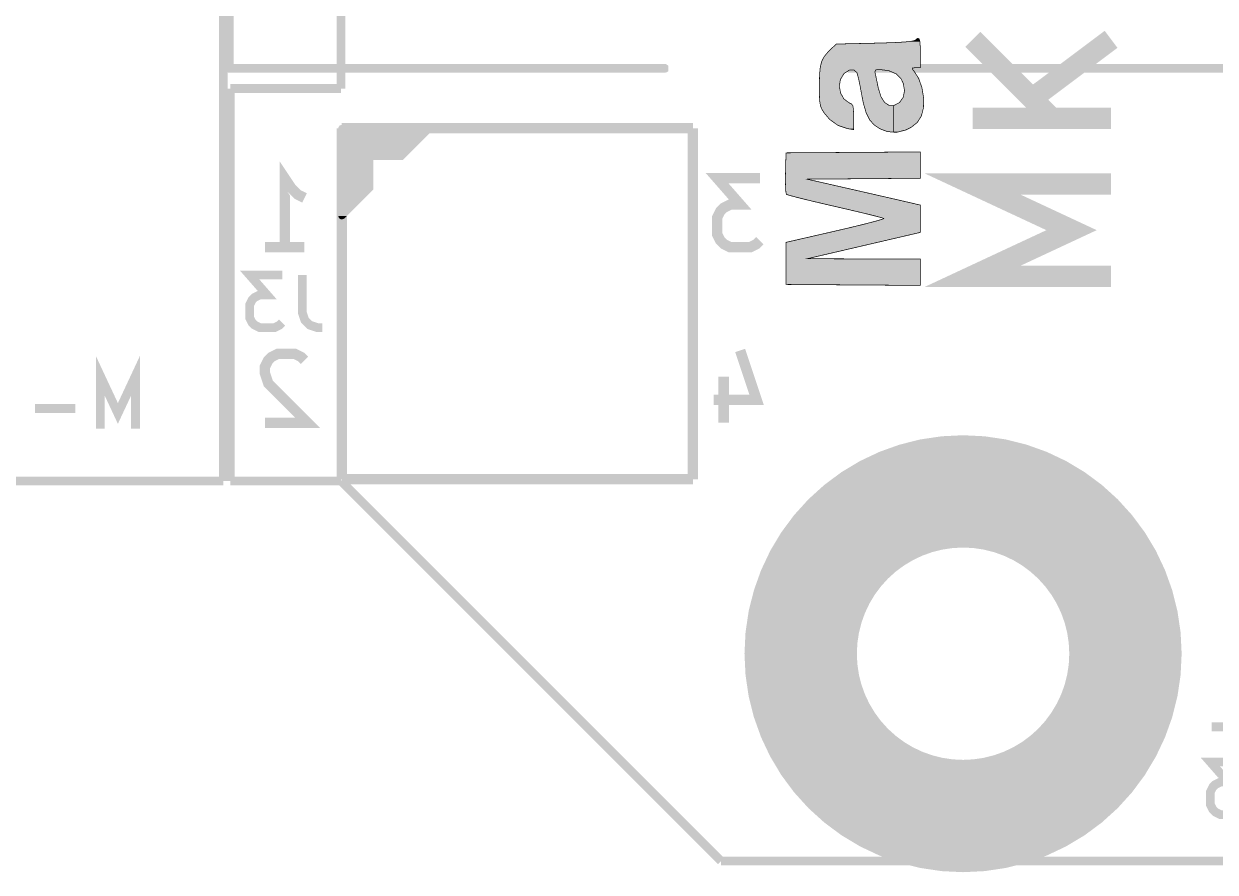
# Model space of a CAD drawing. Extents: x 66 to 205, y -127 to -80.
# Drawn here: x 95.41 to 112.65, y -127.16 to -114.88 of the extents above; entities that cross this region are included whole.
import ezdxf

# ---------------------------------------------------------------- set-up
doc = ezdxf.new("R2010")
doc.units = 0
for name, color, linetype in [('MKSMINI12864-B_SILKS_GBR', 5, 'CONTINUOUS'), ('MKSMINI12864-EDGE_CUTS_GBR', 3, 'CONTINUOUS'), ('MKSMINI12864-F_SILKS_GBR', 11, 'CONTINUOUS')]:
    doc.layers.add(name, color=color, linetype=linetype)

msp = doc.modelspace()

# ---------------------------------------------------------------- linework, layer by layer
at = {"layer": 'MKSMINI12864-B_SILKS_GBR'}
for points, const_width in [([(98.386, -115.5285), (98.386, -112.5785)], 0.127), ([(127.036, -115.5285), (107.336, -115.5285)], 0.127), ([(100.0125, -116.3955), (100.0125, -121.4755)], 0.15), ([(105.0925, -116.3955), (100.0125, -116.3955)], 0.15), ([(105.0925, -121.4755), (105.0925, -116.3955)], 0.15), ([(99.187, -118.11788), (99.187, -117.11788), (99.282238, -117.260738), (99.377476, -117.355976), (99.472714, -117.403594)], 0.15), ([(106.060834, -117.11788), (105.441786, -117.11788), (105.77512, -117.498832), (105.632262, -117.498832), (105.537024, -117.546452), (105.489404, -117.59407), (105.441786, -117.689308), (105.441786, -117.927404), (105.489404, -118.022642), (105.537024, -118.07026), (105.632262, -118.11788), (105.917976, -118.11788), (106.013214, -118.07026), (106.060834, -118.022642)], 0.15), ([(98.901286, -118.11788), (99.472714, -118.11788)], 0.15), ([(99.150714, -118.518214), (98.679, -118.518214), (98.933, -118.8085), (98.824142, -118.8085), (98.751572, -118.844784), (98.715286, -118.88107), (98.679, -118.953642), (98.679, -119.13507), (98.715286, -119.207642), (98.751572, -119.243928), (98.824142, -119.280214), (99.041858, -119.280214), (99.114428, -119.243928), (99.150714, -119.207642)], 0.127), ([(99.441, -118.518214), (99.441, -119.0625), (99.477286, -119.171356), (99.549858, -119.243928), (99.658714, -119.280214), (99.731286, -119.280214)], 0.127), ([(99.472714, -119.753118), (99.425096, -119.7055), (99.329858, -119.65788), (99.091762, -119.65788), (98.996524, -119.7055), (98.948904, -119.753118), (98.901286, -119.848356), (98.901286, -119.943594), (98.948904, -120.086452), (99.520334, -120.65788), (98.901286, -120.65788)], 0.15), ([(105.77512, -119.61026), (106.013214, -120.324546), (105.394166, -120.324546)], 0.15), ([(97.028, -120.740714), (97.028, -119.978714), (96.774, -120.523), (96.52, -119.978714), (96.52, -120.740714)], 0.127), ([(105.537024, -119.991214), (105.537024, -120.65788)], 0.15), ([(96.157142, -120.450428), (95.576572, -120.450428)], 0.127), ([(100.0125, -121.4755), (105.0925, -121.4755)], 0.15), ([(112.594572, -125.058714), (113.03, -125.058714)], 0.127), ([(113.048142, -125.566714), (112.576428, -125.566714), (112.830428, -125.857), (112.721572, -125.857), (112.649, -125.893284), (112.612714, -125.92957), (112.576428, -126.002142), (112.576428, -126.18357), (112.612714, -126.256142), (112.649, -126.292428), (112.721572, -126.328714), (112.939286, -126.328714), (113.011858, -126.292428), (113.048142, -126.256142)], 0.127)]:
    msp.add_lwpolyline(points, dxfattribs=dict(at, const_width=const_width))
at = {"layer": 'MKSMINI12864-B_SILKS_GBR', "const_width": 1.524}
msp.add_lwpolyline([(106.6, -124, 1), (111.4, -124, 1)], format="xyb", close=True, dxfattribs=at)
at = {"layer": 'MKSMINI12864-B_SILKS_GBR'}
for points in [[(98.37537, -115.4681), (98.386, -115.465), (104.705604, -115.4681), (104.686, -115.465)], [(98.323052, -115.536854), (98.32843, -115.501704), (104.735, -115.536854), (104.735, -115.501704)], [(98.337196, -115.568888), (98.323052, -115.536854), (104.735, -115.568888), (104.735, -115.536854)], [(98.32843, -115.501704), (98.340336, -115.488112), (104.735, -115.501704), (104.735, -115.488112)], [(98.337414, -115.569386), (98.337196, -115.568888), (104.734436, -115.569386), (104.735, -115.568888)], [(98.356422, -115.582042), (98.337414, -115.569386), (104.720136, -115.582042), (104.734436, -115.569386)], [(98.340336, -115.488112), (98.351862, -115.474956), (104.735, -115.488112), (104.715676, -115.474956)], [(98.351862, -115.474956), (98.37537, -115.4681), (104.715676, -115.474956), (104.705604, -115.4681)], [(98.367012, -115.589094), (98.356422, -115.582042), (104.69596, -115.589094), (104.720136, -115.582042)], [(98.386, -115.592), (98.367012, -115.589094), (104.686, -115.592), (104.69596, -115.589094)], [(99.9625, -116.3955), (99.964592, -116.381186), (101.330692, -116.3955), (101.328162, -116.381186)], [(99.9625, -116.402728), (99.9625, -116.3955), (101.33197, -116.402728), (101.330692, -116.3955)], [(99.9625, -116.430854), (99.9625, -116.402728), (101.317854, -116.430854), (101.33197, -116.402728)], [(99.9625, -116.8525), (99.9625, -116.430854), (100.896208, -116.8525), (101.317854, -116.430854)], [(99.964592, -116.381186), (99.9712, -116.37174), (101.328162, -116.381186), (101.32649, -116.37174)], [(99.9712, -116.37174), (99.98263, -116.355402), (101.32649, -116.37174), (101.309148, -116.355402)], [(99.98263, -116.355402), (99.998436, -116.350162), (101.309148, -116.355402), (101.303584, -116.350162)], [(99.998436, -116.350162), (100.0125, -116.3455), (101.303584, -116.350162), (101.2825, -116.3455)], [(99.9625, -117.279208), (99.9625, -116.8525), (100.4695, -117.279208), (100.4695, -116.8525)], [(99.9625, -117.6655), (99.9625, -117.279208), (100.083208, -117.6655), (100.4695, -117.279208)], [(99.972402, -117.695368), (99.9625, -117.6655), (100.05334, -117.695368), (100.083208, -117.6655)], [(99.980246, -117.700854), (99.972402, -117.695368), (100.047854, -117.700854), (100.05334, -117.695368)], [(99.987024, -117.705594), (99.980246, -117.700854), (100.042368, -117.705594), (100.047854, -117.700854)], [(99.998188, -117.713404), (99.987024, -117.705594), (100.018818, -117.713404), (100.042368, -117.705594)], [(100.0125, -117.7155), (99.998188, -117.713404), (100.0125, -117.7155), (100.018818, -117.713404)]]:
    msp.add_solid(points, dxfattribs=at)
at = {"layer": 'MKSMINI12864-EDGE_CUTS_GBR', "const_width": 0.127}
for points in [[(98.3, -121.5), (98.3, -80)], [(100, -115.82), (100, -86.614)], [(98.4, -115.82), (98.4, -121.5)], [(100, -115.82), (98.4, -115.82)], [(98.3, -121.5), (72.3, -121.5)], [(98.4, -121.5), (100, -121.5)], [(100, -121.5), (105.5, -127)], [(203.5, -127), (105.5, -127)]]:
    msp.add_lwpolyline(points, dxfattribs=at)
msp.add_lwpolyline([(107.4, -124, 1), (110.6, -124, 1)], format="xyb", close=True, dxfattribs=at)
at = {"layer": 'MKSMINI12864-F_SILKS_GBR'}
for points, const_width in [([(106.923992, -115.624286), (106.933928, -115.512434), (106.954946, -115.427748), (106.99074, -115.35848), (107.045006, -115.29288), (107.085748, -115.2525), (107.165832, -115.1763), (107.721828, -115.1636), (107.926334, -115.157904), (108.08355, -115.151114), (108.196984, -115.142966), (108.270136, -115.133196), (108.306514, -115.121536), (108.309492, -115.11915), (108.341994, -115.093602), (108.363294, -115.098486), (108.375558, -115.139314), (108.380952, -115.221604), (108.3818, -115.3033), (108.3818, -115.5192), (108.314364, -115.5192), (108.268436, -115.522306), (108.266642, -115.539002), (108.287566, -115.564106), (108.356768, -115.671472), (108.405038, -115.80813), (108.429484, -115.956822), (108.42722, -116.100296), (108.396976, -116.2177), (108.336758, -116.312802), (108.245562, -116.384304), (108.172136, -116.419932), (108.035976, -116.455316), (107.995728, -116.451666), (107.995728, -116.06665), (108.079692, -116.023886), (108.133134, -115.94936), (108.152996, -115.85404), (108.13622, -115.748898), (108.103626, -115.679508), (108.030938, -115.607012), (107.921848, -115.560772), (107.788496, -115.544742), (107.737862, -115.550414), (107.724942, -115.575738), (107.729222, -115.60175), (107.741474, -115.65769), (107.759086, -115.741992), (107.772652, -115.80868), (107.811232, -115.93632), (107.865998, -116.023312), (107.934004, -116.06625), (107.995728, -116.06665), (107.995728, -116.451666), (107.9027, -116.443228), (107.796632, -116.40185), (107.713302, -116.347238), (107.648506, -116.272802), (107.598034, -116.170432), (107.557668, -116.032016), (107.52942, -115.8875), (107.509004, -115.775262), (107.488686, -115.678666), (107.471382, -115.610888), (107.463412, -115.58905), (107.41983, -115.550554), (107.358028, -115.552788), (107.288718, -115.594732), (107.275746, -115.606946), (107.225416, -115.688872), (107.21054, -115.786686), (107.228282, -115.885446), (107.275804, -115.970208), (107.350272, -116.026024), (107.355664, -116.028174), (107.387462, -116.0443), (107.405744, -116.07071), (107.414204, -116.119828), (107.41654, -116.204086), (107.4166, -116.233094), (107.4166, -116.414846), (107.326658, -116.400252), (107.191972, -116.354346), (107.069984, -116.267276), (106.98944, -116.171976), (106.95995, -116.12418), (106.940468, -116.079112), (106.92894, -116.024788), (106.923314, -115.949224), (106.921536, -115.840436), (106.921444, -115.775054), (106.923992, -115.624286)], 0.01), ([(109.140762, -115.108142), (110.28362, -116.251)], 0.3081), ([(111.140762, -115.108142), (109.997904, -115.965284)], 0.3081), ([(111.140762, -116.251), (109.140762, -116.251)], 0.3081), ([(106.431478, -117.041058), (106.4387, -116.7511), (107.41025, -116.744448), (108.3818, -116.737796), (108.3818, -117.118696), (107.563036, -117.125398), (106.744272, -117.1321), (107.340786, -117.267904), (107.523324, -117.309506), (107.703424, -117.350636), (107.870528, -117.388874), (108.014078, -117.421802), (108.123514, -117.447006), (108.15955, -117.455354), (108.3818, -117.507), (108.3818, -117.902428), (108.04525, -117.98069), (107.905534, -118.013192), (107.73273, -118.053412), (107.543218, -118.097536), (107.353384, -118.14175), (107.2261, -118.171404), (106.7435, -118.283858), (107.56265, -118.28583), (108.3818, -118.2878), (108.3818, -118.669402), (107.41025, -118.662752), (106.4387, -118.6561), (106.4387, -118.0465), (107.155622, -117.882042), (107.337304, -117.839668), (107.500798, -117.800188), (107.640146, -117.765152), (107.749384, -117.736108), (107.822548, -117.714608), (107.853678, -117.702196), (107.854122, -117.700622), (107.825436, -117.690752), (107.753712, -117.6714), (107.645488, -117.644174), (107.507304, -117.610684), (107.345698, -117.572538), (107.167206, -117.531344), (107.150078, -117.527438), (106.970232, -117.485918), (106.806576, -117.447102), (106.665668, -117.412628), (106.55407, -117.384136), (106.478344, -117.363264), (106.445048, -117.351652), (106.444356, -117.351116), (106.436962, -117.319062), (106.432102, -117.247252), (106.430234, -117.146688), (106.431478, -117.041058)], 0.01), ([(111.140762, -118.536714), (109.140762, -118.536714), (110.569334, -117.870046), (109.140762, -117.20338), (111.140762, -117.20338)], 0.3081)]:
    msp.add_lwpolyline(points, dxfattribs=dict(at, const_width=const_width))
at = {"layer": 'MKSMINI12864-F_SILKS_GBR', "const_width": 1.524}
msp.add_lwpolyline([(106.6, -124, 1), (111.4, -124, 1)], format="xyb", close=True, dxfattribs=at)
at = {"layer": 'MKSMINI12864-F_SILKS_GBR'}
for points in [[(108.306524, -115.121518), (108.309492, -115.11915), (108.370202, -115.121518), (108.36949, -115.11915)], [(108.309492, -115.11915), (108.335786, -115.09848), (108.36949, -115.11915), (108.363268, -115.09848)], [(108.335786, -115.09848), (108.34194, -115.093644), (108.363268, -115.09848), (108.342098, -115.093644)], [(108.34194, -115.093644), (108.342018, -115.093626), (108.342098, -115.093644), (108.342018, -115.093626)], [(107.044996, -115.292892), (107.085748, -115.252502), (108.381692, -115.292892), (108.381274, -115.252502)], [(107.085748, -115.252502), (107.118212, -115.221612), (108.381274, -115.252502), (108.380952, -115.221612)], [(107.118212, -115.221612), (107.165794, -115.176338), (108.380952, -115.221612), (108.377984, -115.176338)], [(107.165794, -115.176338), (107.165858, -115.176312), (108.377984, -115.176338), (108.377982, -115.176312)], [(107.165858, -115.176312), (107.721828, -115.1636), (108.377982, -115.176312), (108.37715, -115.1636)], [(107.721828, -115.1636), (107.926334, -115.157904), (108.37715, -115.1636), (108.376776, -115.157904)], [(107.926334, -115.157904), (108.08355, -115.151114), (108.376776, -115.157904), (108.37633, -115.151114)], [(108.08355, -115.151114), (108.196976, -115.142966), (108.37633, -115.151114), (108.375796, -115.142966)], [(108.196976, -115.142966), (108.224324, -115.139314), (108.375796, -115.142966), (108.375556, -115.139314)], [(108.224324, -115.139314), (108.27011, -115.1332), (108.375556, -115.139314), (108.373718, -115.1332)], [(108.27011, -115.1332), (108.306462, -115.121552), (108.373718, -115.1332), (108.370212, -115.121552)], [(108.306462, -115.121552), (108.306524, -115.121518), (108.370212, -115.121552), (108.370202, -115.121518)], [(106.933924, -115.512458), (106.95494, -115.42777), (108.3818, -115.512458), (108.3818, -115.42777)], [(106.95494, -115.42777), (106.990726, -115.358508), (108.3818, -115.42777), (108.3818, -115.358508)], [(106.990726, -115.358508), (107.036386, -115.303302), (108.3818, -115.358508), (108.3818, -115.303302)], [(107.036386, -115.303302), (107.044996, -115.292892), (108.3818, -115.303302), (108.381692, -115.292892)], [(106.9229, -115.688858), (106.923992, -115.624296), (107.225436, -115.688858), (107.265088, -115.624296)], [(106.923992, -115.624296), (106.925528, -115.606982), (107.265088, -115.624296), (107.275724, -115.606982)], [(106.925528, -115.606982), (106.925532, -115.60694), (107.275724, -115.606982), (107.275756, -115.60694)], [(106.925532, -115.60694), (106.926614, -115.594754), (107.275756, -115.60694), (107.288694, -115.594754)], [(106.926614, -115.594754), (106.93034, -115.552812), (107.288694, -115.594754), (107.357982, -115.552812)], [(106.93034, -115.552812), (106.930342, -115.552784), (107.357982, -115.552812), (107.358078, -115.552784)], [(106.930342, -115.552784), (106.93054, -115.550558), (107.358078, -115.552784), (107.419756, -115.550558)], [(106.93054, -115.550558), (106.930544, -115.55051), (107.737786, -115.550558), (107.737812, -115.55051)], [(106.930544, -115.55051), (106.93055, -115.550436), (107.737812, -115.55051), (107.737876, -115.550436)], [(106.93055, -115.550436), (106.930554, -115.550402), (107.737876, -115.550436), (107.737968, -115.550402)], [(106.930554, -115.550402), (106.931056, -115.544746), (107.737968, -115.550402), (107.788462, -115.544746)], [(106.931056, -115.544746), (106.93156, -115.539066), (108.271432, -115.544746), (108.266696, -115.539066)], [(106.93156, -115.539066), (106.931574, -115.538916), (108.266696, -115.539066), (108.266652, -115.538916)], [(106.931574, -115.538916), (106.933034, -115.522472), (108.266652, -115.538916), (108.268418, -115.522472)], [(106.933034, -115.522472), (106.933044, -115.522348), (108.268418, -115.522472), (108.268476, -115.522348)], [(106.933044, -115.522348), (106.93305, -115.522294), (108.268476, -115.522348), (108.268602, -115.522294)], [(106.93305, -115.522294), (106.933324, -115.5192), (108.268602, -115.522294), (108.314368, -115.5192)], [(106.933324, -115.5192), (106.933924, -115.512458), (108.3818, -115.5192), (108.3818, -115.512458)], [(107.419888, -115.550608), (107.419756, -115.550558), (107.73776, -115.550608), (107.737786, -115.550558)], [(107.44827, -115.575676), (107.419888, -115.550608), (107.724972, -115.575676), (107.73776, -115.550608)], [(107.448408, -115.575798), (107.44827, -115.575676), (107.724952, -115.575798), (107.724972, -115.575676)], [(107.463354, -115.589), (107.448408, -115.575798), (107.727124, -115.589), (107.724952, -115.575798)], [(107.46341, -115.589082), (107.463354, -115.589), (107.727138, -115.589082), (107.727124, -115.589)], [(107.468044, -115.601758), (107.46341, -115.589082), (107.729222, -115.601758), (107.727138, -115.589082)], [(107.471382, -115.610894), (107.468044, -115.601758), (107.731224, -115.610894), (107.729222, -115.601758)], [(107.48333, -115.65769), (107.471382, -115.610894), (107.741474, -115.65769), (107.731224, -115.610894)], [(107.921806, -115.560768), (107.788508, -115.544746), (108.284784, -115.560768), (108.271432, -115.544746)], [(107.92186, -115.560782), (107.921806, -115.560768), (108.284796, -115.560782), (108.284784, -115.560768)], [(107.92967, -115.564092), (107.92186, -115.560782), (108.287554, -115.564092), (108.284796, -115.560782)], [(108.030886, -115.60699), (107.92967, -115.564092), (108.315204, -115.60699), (108.287554, -115.564092)], [(108.03095, -115.607032), (108.030886, -115.60699), (108.315232, -115.607032), (108.315204, -115.60699)], [(108.095568, -115.671472), (108.03095, -115.607032), (108.356764, -115.671472), (108.315232, -115.607032)], [(106.921444, -115.775056), (106.922898, -115.688932), (107.212308, -115.775056), (107.225408, -115.688932)], [(106.921462, -115.786652), (106.921444, -115.775056), (107.210546, -115.786652), (107.212308, -115.775056)], [(106.921462, -115.786718), (106.921462, -115.786652), (107.210548, -115.786718), (107.210546, -115.786652)], [(106.921536, -115.840438), (106.921462, -115.786718), (107.220198, -115.840438), (107.210548, -115.786718)], [(106.922898, -115.688932), (106.9229, -115.688858), (107.225408, -115.688932), (107.225436, -115.688858)], [(107.488686, -115.678668), (107.48333, -115.65769), (107.745858, -115.678668), (107.741474, -115.65769)], [(107.502006, -115.741992), (107.488686, -115.678668), (107.759086, -115.741992), (107.745858, -115.678668)], [(107.509004, -115.775266), (107.502006, -115.741992), (107.765856, -115.775266), (107.759086, -115.741992)], [(107.515084, -115.808686), (107.509004, -115.775266), (107.772654, -115.808686), (107.765856, -115.775266)], [(107.52942, -115.887502), (107.515084, -115.808686), (107.796478, -115.887502), (107.772654, -115.808686)], [(108.103588, -115.67947), (108.095568, -115.671472), (108.35959, -115.67947), (108.356764, -115.671472)], [(108.103628, -115.679526), (108.103588, -115.67947), (108.35961, -115.679526), (108.35959, -115.67947)], [(108.136202, -115.74886), (108.103628, -115.679526), (108.384102, -115.74886), (108.35961, -115.679526)], [(108.136218, -115.748914), (108.136202, -115.74886), (108.38412, -115.748914), (108.384102, -115.74886)], [(108.145662, -115.808104), (108.136218, -115.748914), (108.405028, -115.808104), (108.38412, -115.748914)], [(108.152986, -115.854022), (108.145662, -115.808104), (108.41258, -115.854022), (108.405028, -115.808104)], [(106.922272, -115.885398), (106.921536, -115.840438), (107.228274, -115.885398), (107.220198, -115.840438)], [(106.922272, -115.88546), (106.922272, -115.885398), (107.228296, -115.88546), (107.228274, -115.885398)], [(106.923314, -115.949232), (106.922272, -115.88546), (107.264046, -115.949232), (107.228296, -115.88546)], [(106.924872, -115.970152), (106.923314, -115.949232), (107.275772, -115.970152), (107.264046, -115.949232)], [(106.924878, -115.970214), (106.924872, -115.970152), (107.275826, -115.970214), (107.275772, -115.970152)], [(106.928938, -116.024768), (106.924878, -115.970214), (107.348598, -116.024768), (107.275826, -115.970214)], [(107.538956, -115.93628), (107.52942, -115.887502), (107.81122, -115.93628), (107.796478, -115.887502)], [(107.538966, -115.936328), (107.538956, -115.93628), (107.811242, -115.936328), (107.81122, -115.93628)], [(107.555958, -116.023256), (107.538966, -115.936328), (107.865962, -116.023256), (107.811242, -115.936328)], [(108.079698, -116.023858), (108.127798, -115.956796), (108.42842, -116.023858), (108.42948, -115.956796)], [(108.127798, -115.956796), (108.133096, -115.94941), (108.42948, -115.956796), (108.428266, -115.94941)], [(108.133096, -115.94941), (108.13313, -115.949334), (108.428266, -115.94941), (108.428254, -115.949334)], [(108.13313, -115.949334), (108.152984, -115.854094), (108.428254, -115.949334), (108.412592, -115.854094)], [(108.152984, -115.854094), (108.152986, -115.854022), (108.412592, -115.854094), (108.41258, -115.854022)], [(106.9292, -116.026), (106.928938, -116.024768), (107.35024, -116.026), (107.348598, -116.024768)], [(106.929206, -116.026026), (106.9292, -116.026), (107.350286, -116.026026), (107.35024, -116.026)], [(106.92966, -116.02817), (106.929206, -116.026026), (107.355652, -116.02817), (107.350286, -116.026026)], [(106.933084, -116.044308), (106.92966, -116.02817), (107.387454, -116.044308), (107.355652, -116.02817)], [(106.938688, -116.070714), (106.933084, -116.044308), (107.405736, -116.070714), (107.387454, -116.044308)], [(106.940462, -116.079082), (106.938688, -116.070714), (107.40718, -116.079082), (107.405736, -116.070714)], [(106.95806, -116.119808), (106.940462, -116.079082), (107.4142, -116.119808), (107.40718, -116.079082)], [(106.95994, -116.124162), (106.95806, -116.119808), (107.414322, -116.124162), (107.4142, -116.119808)], [(106.989428, -116.171958), (106.95994, -116.124162), (107.415648, -116.171958), (107.414322, -116.124162)], [(107.55597, -116.02332), (107.555958, -116.023256), (107.866026, -116.02332), (107.865962, -116.023256)], [(107.557666, -116.032002), (107.55597, -116.02332), (107.879774, -116.032002), (107.866026, -116.02332)], [(107.567646, -116.06622), (107.557666, -116.032002), (107.933958, -116.06622), (107.879774, -116.032002)], [(107.567654, -116.06625), (107.567646, -116.06622), (107.934062, -116.06625), (107.933958, -116.06622)], [(107.567774, -116.06666), (107.567654, -116.06625), (107.995666, -116.06666), (107.934062, -116.06625)], [(107.57759, -116.100318), (107.567774, -116.06666), (108.427214, -116.100318), (108.427744, -116.06666)], [(107.598028, -116.170408), (107.57759, -116.100318), (108.409152, -116.170408), (108.427214, -116.100318)], [(107.995666, -116.06666), (107.995756, -116.066638), (108.427744, -116.06666), (108.427744, -116.066638)], [(107.995756, -116.066638), (108.079626, -116.02392), (108.427744, -116.066638), (108.42842, -116.02392)], [(108.079626, -116.02392), (108.079698, -116.023858), (108.42842, -116.02392), (108.42842, -116.023858)], [(107.016584, -116.20409), (106.989428, -116.171958), (107.41654, -116.20409), (107.415648, -116.171958)], [(107.041096, -116.233094), (107.016584, -116.20409), (107.4166, -116.233094), (107.41654, -116.20409)], [(107.06996, -116.267248), (107.041096, -116.233094), (107.4166, -116.267248), (107.4166, -116.233094)], [(107.191976, -116.354344), (107.06996, -116.267248), (107.4166, -116.354344), (107.4166, -116.267248)], [(107.621358, -116.217728), (107.598028, -116.170408), (108.39696, -116.217728), (108.409152, -116.170408)], [(107.648508, -116.2728), (107.621358, -116.217728), (108.362078, -116.2728), (108.39696, -116.217728)], [(107.683346, -116.312824), (107.648508, -116.2728), (108.33673, -116.312824), (108.362078, -116.2728)], [(107.713274, -116.347208), (107.683346, -116.312824), (108.29287, -116.347208), (108.33673, -116.312824)], [(107.326634, -116.400244), (107.191976, -116.354344), (107.4166, -116.400244), (107.4166, -116.354344)], [(107.4166, -116.414846), (107.326634, -116.400244), (107.4166, -116.414846), (107.4166, -116.400244)], [(107.769886, -116.384318), (107.713274, -116.347208), (108.245534, -116.384318), (108.29287, -116.347208)], [(107.796606, -116.401834), (107.769886, -116.384318), (108.209428, -116.401834), (108.245534, -116.384318)], [(107.843018, -116.41994), (107.796606, -116.401834), (108.172108, -116.41994), (108.209428, -116.401834)], [(107.902704, -116.443226), (107.843018, -116.41994), (108.08247, -116.443226), (108.172108, -116.41994)], [(107.995728, -116.451666), (107.902704, -116.443226), (108.049982, -116.451666), (108.08247, -116.443226)], [(108.03594, -116.455314), (107.995728, -116.451666), (108.03594, -116.455314), (108.049982, -116.451666)], [(106.431478, -117.04106), (106.4387, -116.7511), (108.3818, -117.04106), (108.3818, -116.7511)], [(106.4387, -116.7511), (107.41025, -116.744448), (108.3818, -116.7511), (108.3818, -116.744448)], [(107.41025, -116.744448), (108.3818, -116.737796), (108.3818, -116.744448), (108.3818, -116.737796)], [(106.430234, -117.146694), (106.4304, -117.13248), (106.808378, -117.146694), (106.745942, -117.13248)], [(106.432102, -117.24726), (106.430234, -117.146694), (107.25011, -117.24726), (106.808378, -117.146694)], [(106.4304, -117.13248), (106.430402, -117.132262), (106.745942, -117.13248), (106.745796, -117.132262)], [(106.430402, -117.132262), (106.430406, -117.132084), (106.745796, -117.132262), (106.745984, -117.132084)], [(106.430406, -117.132084), (106.430484, -117.125398), (106.745984, -117.132084), (107.563036, -117.125398)], [(106.430484, -117.125398), (106.430562, -117.118696), (107.563036, -117.125398), (108.3818, -117.118696)], [(106.430562, -117.118696), (106.431478, -117.04106), (108.3818, -117.118696), (108.3818, -117.04106)], [(106.4335, -117.267904), (106.432102, -117.24726), (107.340786, -117.267904), (107.25011, -117.24726)], [(106.436316, -117.309506), (106.4335, -117.267904), (107.523324, -117.309506), (107.340786, -117.267904)], [(106.43696, -117.319038), (106.436316, -117.309506), (107.565064, -117.319038), (107.523324, -117.309506)], [(106.444248, -117.350636), (106.43696, -117.319038), (107.703424, -117.350636), (107.565064, -117.319038)], [(106.444346, -117.351066), (106.444248, -117.350636), (107.705304, -117.351066), (107.703424, -117.350636)], [(106.44438, -117.35112), (106.444346, -117.351066), (107.70554, -117.35112), (107.705304, -117.351066)], [(106.44505, -117.351646), (106.44438, -117.35112), (107.707838, -117.351646), (107.70554, -117.35112)], [(106.478336, -117.363258), (106.44505, -117.351646), (107.758584, -117.363258), (107.707838, -117.351646)], [(106.554068, -117.384134), (106.478336, -117.363258), (107.849814, -117.384134), (107.758584, -117.363258)], [(106.572634, -117.388874), (106.554068, -117.384134), (107.870528, -117.388874), (107.849814, -117.384134)], [(106.665668, -117.412628), (106.572634, -117.388874), (107.974084, -117.412628), (107.870528, -117.388874)], [(106.703166, -117.421802), (106.665668, -117.412628), (108.014078, -117.421802), (107.974084, -117.412628)], [(106.806184, -117.447006), (106.703166, -117.421802), (108.123514, -117.447006), (108.014078, -117.421802)], [(106.806576, -117.447102), (106.806184, -117.447006), (108.12393, -117.447102), (108.123514, -117.447006)], [(106.84137, -117.455354), (106.806576, -117.447102), (108.15955, -117.455354), (108.12393, -117.447102)], [(106.970232, -117.485918), (106.84137, -117.455354), (108.291078, -117.485918), (108.15955, -117.455354)], [(107.06155, -117.507), (106.970232, -117.485918), (108.3818, -117.507), (108.291078, -117.485918)], [(107.150078, -117.527438), (107.06155, -117.507), (108.3818, -117.527438), (108.3818, -117.507)], [(107.167206, -117.531344), (107.150078, -117.527438), (108.3818, -117.531344), (108.3818, -117.527438)], [(107.345698, -117.572538), (107.167206, -117.531344), (108.3818, -117.572538), (108.3818, -117.531344)], [(107.507304, -117.610684), (107.345698, -117.572538), (108.3818, -117.610684), (108.3818, -117.572538)], [(107.645488, -117.644174), (107.507304, -117.610684), (108.3818, -117.644174), (108.3818, -117.610684)], [(107.753714, -117.6714), (107.645488, -117.644174), (108.3818, -117.6714), (108.3818, -117.644174)], [(107.82544, -117.690754), (107.753714, -117.6714), (108.3818, -117.690754), (108.3818, -117.6714)], [(107.822534, -117.714612), (107.853588, -117.702232), (108.3818, -117.714612), (108.3818, -117.702232)], [(107.853944, -117.70056), (107.82544, -117.690754), (108.3818, -117.70056), (108.3818, -117.690754)], [(107.853588, -117.702232), (107.853662, -117.702178), (108.3818, -117.702232), (108.3818, -117.702178)], [(107.853662, -117.702178), (107.853706, -117.7021), (108.3818, -117.702178), (108.3818, -117.7021)], [(107.853706, -117.7021), (107.85407, -117.700804), (108.3818, -117.7021), (108.3818, -117.700804)], [(107.854054, -117.700656), (107.853944, -117.70056), (108.3818, -117.700656), (108.3818, -117.70056)], [(107.85407, -117.700804), (107.854054, -117.700656), (108.3818, -117.700804), (108.3818, -117.700656)], [(107.155622, -117.882042), (107.337304, -117.839668), (108.3818, -117.882042), (108.3818, -117.839668)], [(107.337304, -117.839668), (107.500798, -117.800188), (108.3818, -117.839668), (108.3818, -117.800188)], [(107.500798, -117.800188), (107.640146, -117.765152), (108.3818, -117.800188), (108.3818, -117.765152)], [(107.640146, -117.765152), (107.749382, -117.73611), (108.3818, -117.765152), (108.3818, -117.73611)], [(107.749382, -117.73611), (107.822534, -117.714612), (108.3818, -117.73611), (108.3818, -117.714612)], [(106.4387, -118.0465), (106.583898, -118.013192), (107.762426, -118.0465), (107.905534, -118.013192)], [(106.4387, -118.053412), (106.4387, -118.0465), (107.73273, -118.053412), (107.762426, -118.0465)], [(106.583898, -118.013192), (106.725584, -117.98069), (107.905534, -118.013192), (108.04525, -117.98069)], [(106.725584, -117.98069), (107.066752, -117.902428), (108.04525, -117.98069), (108.3818, -117.902428)], [(107.066752, -117.902428), (107.155622, -117.882042), (108.3818, -117.902428), (108.3818, -117.882042)], [(106.4387, -118.097536), (106.4387, -118.053412), (107.543218, -118.097536), (107.73273, -118.053412)], [(106.4387, -118.14175), (106.4387, -118.097536), (107.353384, -118.14175), (107.543218, -118.097536)], [(106.4387, -118.171404), (106.4387, -118.14175), (107.2261, -118.171404), (107.353384, -118.14175)], [(106.4387, -118.283468), (106.4387, -118.171404), (106.745174, -118.283468), (107.2261, -118.171404)], [(106.4387, -118.283682), (106.4387, -118.283468), (106.745034, -118.283682), (106.745174, -118.283468)], [(106.4387, -118.283862), (106.4387, -118.283682), (106.74522, -118.283862), (106.745034, -118.283682)], [(106.4387, -118.28583), (106.4387, -118.283862), (107.56265, -118.28583), (106.74522, -118.283862)], [(106.4387, -118.2878), (106.4387, -118.28583), (108.3818, -118.2878), (107.56265, -118.28583)], [(106.4387, -118.6561), (106.4387, -118.2878), (108.3818, -118.6561), (108.3818, -118.2878)], [(107.41025, -118.662752), (106.4387, -118.6561), (108.3818, -118.662752), (108.3818, -118.6561)], [(108.3818, -118.669402), (107.41025, -118.662752), (108.3818, -118.669402), (108.3818, -118.662752)]]:
    msp.add_solid(points, dxfattribs=at)

doc.saveas('drawing.dxf')
